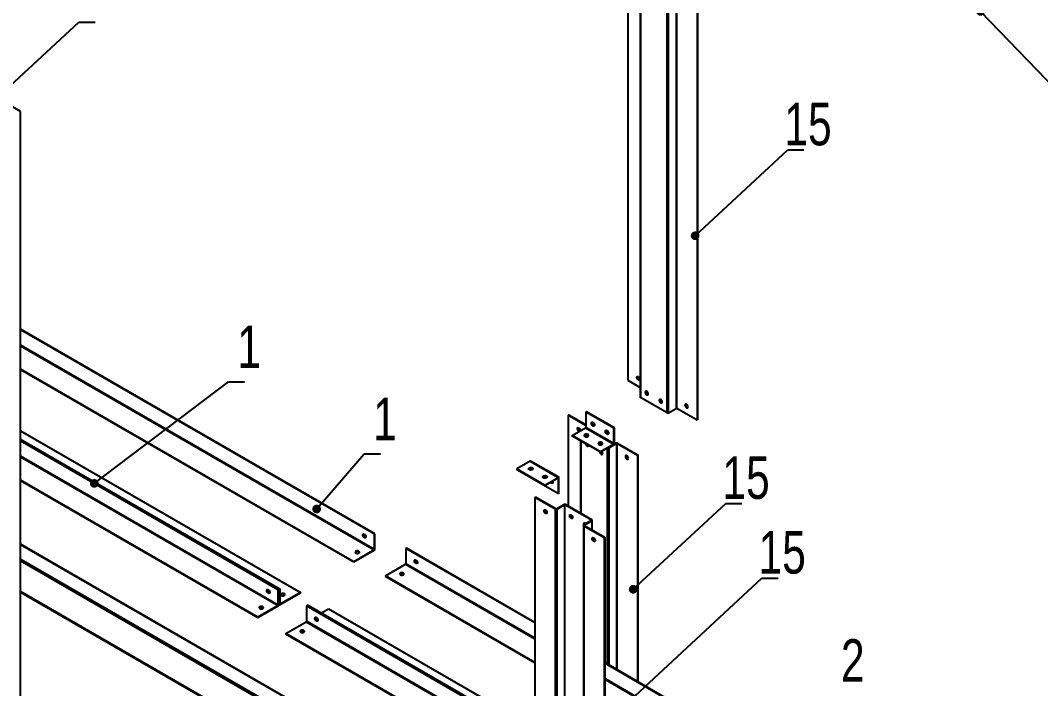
# Model space of a CAD drawing. Header units: millimetres. Extents: x 1982 to 4155, y 618 to 1642.
# Drawn here: x 2082.7 to 2170.7, y 795.1 to 852.7 of the extents above; entities that cross this region are included whole.
import ezdxf

# ---------------------------------------------------------------- set-up
doc = ezdxf.new("R2010")
doc.units = ezdxf.units.MM
doc.styles.add('SLDTEXTSTYLE0', font='TXT', dxfattribs={"width": 0.75})
doc.dimstyles.new('SLDDIMSTYLE0', dxfattribs={"dimscale": 1.5, "dimtxt": 2.116667, "dimasz": 1.5, "dimexe": 0, "dimexo": 0.0625, "dimgap": 0.529167, "dimtad": 1, "dimdec": 0, "dimlfac": 35, "dimrnd": 1e-09, "dimzin": 12, "dimdsep": 46, "dimtxsty": 'SLDTEXTSTYLE0', "dimcen": 0.09, "dimadec": 0, "dimazin": 3, "dimtfac": 1, "dimtdec": 0, "dimtofl": 0, "dimtmove": 0, "dimatfit": 3, "dimfxl": 1, "dimfrac": 2, "dimtolj": 1, "dimtzin": 12, "dimarcsym": 0})

msp = doc.modelspace()

# ---------------------------------------------------------------- linework, layer by layer
at = {"color": 7, "linetype": 'Continuous', "lineweight": 25}
for p, q in [((2135.088, 881.674), (2135.088, 821.674)), ((2136.158, 880.518), (2136.158, 820.222)), ((2136.186, 880.479), (2136.186, 820.183)), ((2138.475, 818.862), (2138.475, 879.158)), ((2138.61, 818.862), (2138.61, 879.158)), ((2139.262, 879.264), (2139.262, 819.239)), ((2139.307, 819.239), (2139.307, 879.239)), ((2141.058, 878.228), (2141.058, 818.228)), ((2141.103, 878.202), (2141.103, 818.254)), ((2082.716, 844.844), (2080.966, 845.855)), ((2082.671, 844.818), (2082.716, 844.844)), ((2082.716, 784.548), (2082.716, 844.844)), ((2113.273, 808.434), (2082.716, 826.074)), ((2113.227, 808.408), (2082.716, 826.021)), ((2113.227, 807.086), (2082.716, 824.7)), ((2082.716, 824.648), (2113.205, 807.048)), ((2111.454, 806.037), (2082.716, 822.627)), ((2111.454, 805.985), (2082.716, 822.575)), ((2135.088, 821.674), (2136.158, 821.057)), ((2136.835, 820.584), (2136.704, 820.508)), ((2138.475, 818.862), (2136.186, 820.183)), ((2129.994, 818.681), (2129.948, 818.655)), ((2131.47, 817.777), (2129.948, 818.655)), ((2129.948, 818.655), (2129.948, 810.822)), ((2131.47, 817.829), (2129.994, 818.681)), ((2131.515, 818.965), (2131.47, 818.939)), ((2133.894, 817.539), (2131.47, 818.939)), ((2131.47, 818.939), (2131.47, 817.617)), ((2133.94, 817.566), (2131.515, 818.965)), ((2138.61, 818.862), (2139.262, 819.239)), ((2141.058, 818.228), (2139.307, 819.239)), ((2130.303, 816.918), (2131.448, 817.579)), ((2131.448, 817.579), (2133.872, 816.179)), ((2133.894, 816.218), (2131.47, 817.617)), ((2133.94, 817.566), (2133.894, 817.539)), ((2133.94, 816.244), (2133.94, 817.566)), ((2141.103, 818.254), (2141.058, 818.228)), ((2082.716, 817.309), (2106.848, 803.378)), ((2132.728, 815.519), (2130.303, 816.918)), ((2130.303, 816.866), (2130.303, 816.918)), ((2132.728, 815.466), (2130.303, 816.866)), ((2131.405, 816.957), (2131.629, 816.828)), ((2131.467, 816.973), (2131.674, 816.854)), ((2133.894, 816.218), (2133.894, 817.539)), ((2082.716, 816.609), (2105.075, 803.702)), ((2082.716, 816.557), (2105.03, 803.675)), ((2104.984, 803.649), (2082.716, 816.504)), ((2104.939, 803.623), (2082.716, 816.452)), ((2131.018, 816.453), (2131.018, 810.205)), ((2131.046, 816.437), (2131.046, 810.189)), ((2132.617, 816.257), (2132.841, 816.128)), ((2132.68, 816.274), (2132.886, 816.155)), ((2133.872, 816.179), (2132.728, 815.519)), ((2133.872, 816.127), (2132.728, 815.466)), ((2133.335, 797.193), (2133.335, 815.817)), ((2134.078, 816.246), (2133.425, 815.869)), ((2133.425, 815.869), (2133.425, 815.869)), ((2133.425, 815.869), (2133.471, 815.843)), ((2134.123, 816.219), (2133.471, 815.843)), ((2133.471, 797.115), (2133.471, 815.843)), ((2133.872, 816.179), (2133.872, 816.127)), ((2133.894, 816.218), (2133.94, 816.244)), ((2134.123, 816.219), (2134.078, 816.246)), ((2134.123, 816.219), (2134.123, 796.739)), ((2134.168, 816.219), (2134.213, 816.246)), ((2134.168, 816.219), (2135.918, 815.209)), ((2134.168, 796.713), (2134.168, 816.219)), ((2134.213, 816.246), (2135.964, 815.235)), ((2104.939, 802.301), (2082.716, 815.13)), ((2082.716, 815.079), (2104.917, 802.263)), ((2132.728, 815.466), (2132.728, 815.519)), ((2135.964, 815.235), (2135.918, 815.209)), ((2135.918, 815.209), (2135.918, 795.702)), ((2135.964, 815.235), (2135.964, 795.676)), ((2126.654, 814.707), (2125.51, 814.046)), ((2125.51, 814.046), (2127.934, 812.646)), ((2125.51, 814.046), (2125.51, 813.993)), ((2126.654, 814.707), (2129.079, 813.307)), ((2126.677, 814.102), (2126.677, 813.938)), ((2129.126, 813.312), (2126.702, 814.711)), ((2125.51, 813.993), (2127.934, 812.594)), ((2126.677, 813.32), (2129.101, 811.92)), ((2126.677, 813.32), (2126.677, 813.32)), ((2127.934, 812.646), (2129.079, 813.307)), ((2127.934, 812.594), (2129.079, 813.255)), ((2129.079, 813.255), (2129.079, 813.307)), ((2129.079, 813.255), (2129.101, 813.242)), ((2129.101, 813.242), (2129.146, 813.268)), ((2129.101, 811.92), (2129.101, 813.242)), ((2129.146, 811.946), (2129.146, 813.268)), ((2103.166, 801.252), (2082.716, 813.058)), ((2103.166, 801.2), (2082.716, 813.005)), ((2127.934, 812.646), (2127.934, 812.594)), ((2127.08, 811.568), (2127.126, 811.595)), ((2127.08, 811.568), (2127.08, 751.273)), ((2128.831, 810.558), (2127.08, 811.568)), ((2128.876, 810.584), (2127.126, 811.595)), ((2129.146, 811.946), (2129.101, 811.92)), ((2128.876, 810.584), (2128.831, 810.558)), ((2128.831, 810.558), (2128.831, 750.262)), ((2128.921, 810.584), (2129.573, 810.961)), ((2128.921, 810.584), (2128.966, 810.558)), ((2128.966, 810.558), (2129.619, 810.935)), ((2128.966, 810.558), (2128.966, 750.262)), ((2129.619, 810.935), (2129.573, 810.961)), ((2129.619, 810.935), (2129.619, 750.639)), ((2129.663, 810.935), (2129.709, 810.961)), ((2131.952, 809.613), (2129.663, 810.935)), ((2129.663, 750.639), (2129.663, 810.935)), ((2131.998, 809.639), (2129.709, 810.961)), ((2131.952, 809.613), (2131.998, 809.639)), ((2131.272, 809.172), (2131.272, 748.876)), ((2131.952, 809.587), (2131.3, 809.211)), ((2131.345, 809.185), (2131.3, 809.211)), ((2131.345, 809.159), (2131.3, 809.133)), ((2131.3, 809.133), (2131.3, 748.837)), ((2131.3, 809.133), (2133.05, 808.122)), ((2131.998, 809.561), (2131.345, 809.185)), ((2131.345, 809.159), (2131.345, 809.185)), ((2131.345, 809.159), (2133.096, 808.148)), ((2131.952, 809.613), (2131.952, 809.587)), ((2131.952, 809.587), (2131.998, 809.561)), ((2131.998, 809.561), (2131.998, 808.782)), ((2132.026, 808.766), (2132.026, 809.6)), ((2113.273, 808.434), (2113.227, 808.408)), ((2113.227, 807.086), (2113.227, 808.408)), ((2113.273, 807.112), (2113.273, 808.434)), ((2133.05, 808.122), (2133.096, 808.148)), ((2133.05, 808.122), (2133.05, 747.826)), ((2133.096, 808.148), (2133.096, 747.853)), ((2114.511, 789.178), (2082.716, 807.533)), ((2114.463, 789.174), (2082.716, 807.5)), ((2113.205, 807.048), (2111.454, 806.037)), ((2113.205, 806.995), (2111.454, 805.985)), ((2113.205, 807.048), (2113.205, 806.995)), ((2113.227, 807.086), (2113.273, 807.112)), ((2115.993, 807.205), (2115.947, 807.179)), ((2115.947, 807.179), (2115.947, 805.857)), ((2127.08, 800.752), (2115.947, 807.179)), ((2127.08, 800.804), (2115.993, 807.205)), ((2082.716, 806.257), (2113.386, 788.552)), ((2113.318, 788.435), (2082.716, 806.101)), ((2111.454, 806.037), (2111.454, 805.985)), ((2114.174, 804.808), (2115.925, 805.819)), ((2115.925, 805.819), (2127.08, 799.379)), ((2127.08, 799.43), (2115.947, 805.857)), ((2127.08, 797.358), (2114.174, 804.808)), ((2114.174, 804.808), (2114.174, 804.756)), ((2127.08, 797.305), (2114.174, 804.756)), ((2104.984, 803.649), (2104.939, 803.623)), ((2104.939, 802.301), (2104.939, 803.623)), ((2104.984, 802.328), (2104.984, 803.649)), ((2105.03, 803.675), (2105.075, 803.702)), ((2105.03, 803.675), (2105.03, 802.354)), ((2105.075, 803.702), (2105.075, 802.38)), ((2113.318, 785.792), (2082.716, 803.458)), ((2082.716, 803.406), (2113.296, 785.753)), ((2106.848, 803.378), (2105.098, 802.367)), ((2106.848, 803.325), (2105.098, 802.315)), ((2106.848, 803.378), (2106.848, 803.325)), ((2104.917, 802.263), (2103.166, 801.252)), ((2104.917, 802.21), (2103.166, 801.2)), ((2104.917, 802.263), (2104.917, 802.21)), ((2104.939, 802.301), (2104.984, 802.328)), ((2104.984, 802.38), (2105.03, 802.354)), ((2104.984, 802.348), (2105.05, 802.31)), ((2105.075, 802.38), (2105.03, 802.354)), ((2105.098, 802.367), (2105.075, 802.38)), ((2105.098, 802.367), (2105.098, 802.315)), ((2107.409, 802.25), (2107.363, 802.223)), ((2127.08, 790.841), (2107.363, 802.223)), ((2107.363, 802.223), (2107.363, 800.902)), ((2127.08, 790.894), (2107.409, 802.25)), ((2107.454, 802.276), (2107.5, 802.302)), ((2107.454, 802.276), (2127.08, 790.946)), ((2107.454, 802.223), (2107.454, 802.276)), ((2107.5, 802.302), (2127.08, 790.999)), ((2108.667, 801.629), (2109.273, 801.978)), ((2109.273, 801.978), (2127.08, 791.698)), ((2103.166, 801.252), (2103.166, 801.2)), ((2105.591, 799.853), (2107.341, 800.863)), ((2107.341, 800.863), (2127.08, 789.468)), ((2127.08, 789.52), (2107.363, 800.902)), ((2127.08, 787.447), (2105.591, 799.853)), ((2105.591, 799.853), (2105.591, 799.8)), ((2127.08, 787.394), (2105.591, 799.8)), ((2170.541, 775.715), (2133.096, 797.332)), ((2170.496, 775.689), (2133.096, 797.279)), ((2170.496, 774.367), (2133.096, 795.958)), ((2133.096, 795.906), (2170.473, 774.329))]:
    msp.add_line(p, q, dxfattribs=at)
at = {"color": 7, "linetype": 'Continuous', "lineweight": 25, "flags": 128}
for points in [[(2135.868, 821.924), (2135.874, 821.964), (2135.89, 821.995), (2135.916, 822.012), (2135.95, 822.015), (2135.987, 822.003), (2136.025, 821.978), (2136.061, 821.941), (2136.091, 821.896), (2136.113, 821.847), (2136.124, 821.798), (2136.124, 821.754), (2136.113, 821.718), (2136.091, 821.694), (2136.061, 821.684), (2136.025, 821.688), (2135.987, 821.707), (2135.95, 821.738), (2135.916, 821.78), (2135.89, 821.827), (2135.874, 821.877), (2135.868, 821.924)], [(2135.931, 822.015), (2135.922, 821.999), (2135.914, 821.961), (2135.917, 821.915), (2135.931, 821.866), (2135.955, 821.817), (2135.986, 821.774), (2136.023, 821.74), (2136.061, 821.718), (2136.098, 821.71), (2136.108, 821.71)], [(2136.724, 820.424), (2136.762, 820.408), (2136.797, 820.408), (2136.825, 820.422), (2136.844, 820.449), (2136.852, 820.487), (2136.85, 820.533), (2136.836, 820.582), (2136.812, 820.631), (2136.78, 820.674), (2136.743, 820.708), (2136.705, 820.731), (2136.668, 820.739), (2136.636, 820.732), (2136.613, 820.711), (2136.598, 820.678), (2136.596, 820.635), (2136.604, 820.587), (2136.623, 820.538), (2136.651, 820.491), (2136.686, 820.452), (2136.724, 820.424)], [(2136.659, 820.738), (2136.658, 820.737), (2136.644, 820.704), (2136.641, 820.662), (2136.65, 820.614), (2136.669, 820.564), (2136.697, 820.518), (2136.732, 820.478), (2136.77, 820.45)], [(2136.77, 820.45), (2136.807, 820.435), (2136.835, 820.433)], [(2137.936, 819.724), (2137.974, 819.709), (2138.009, 819.708), (2138.037, 819.722), (2138.056, 819.749), (2138.065, 819.787), (2138.062, 819.833), (2138.048, 819.883), (2138.024, 819.931), (2137.992, 819.974), (2137.955, 820.009), (2137.917, 820.031), (2137.88, 820.039), (2137.849, 820.032), (2137.825, 820.011), (2137.811, 819.978), (2137.808, 819.936), (2137.816, 819.888), (2137.836, 819.838), (2137.864, 819.792), (2137.898, 819.752), (2137.936, 819.724)], [(2137.871, 820.039), (2137.87, 820.038), (2137.856, 820.004), (2137.853, 819.962), (2137.862, 819.914), (2137.881, 819.864), (2137.909, 819.818), (2137.944, 819.779), (2137.982, 819.75)], [(2137.982, 819.75), (2138.02, 819.735), (2138.047, 819.733)], [(2140.277, 819.378), (2140.272, 819.426), (2140.255, 819.475), (2140.229, 819.523), (2140.196, 819.564), (2140.158, 819.596), (2140.12, 819.614), (2140.084, 819.619), (2140.054, 819.608), (2140.032, 819.584), (2140.021, 819.548), (2140.021, 819.504), (2140.032, 819.455), (2140.054, 819.406), (2140.084, 819.361), (2140.12, 819.324), (2140.158, 819.299), (2140.196, 819.287), (2140.229, 819.29), (2140.255, 819.308), (2140.272, 819.338), (2140.277, 819.378)], [(2140.083, 819.619), (2140.074, 819.603), (2140.065, 819.564), (2140.068, 819.518), (2140.082, 819.469), (2140.106, 819.421), (2140.138, 819.377), (2140.175, 819.343), (2140.213, 819.321), (2140.25, 819.313), (2140.259, 819.313)], [(2130.729, 817.505), (2130.734, 817.545), (2130.751, 817.576), (2130.777, 817.593), (2130.81, 817.596), (2130.848, 817.584), (2130.886, 817.559), (2130.922, 817.522), (2130.952, 817.477), (2130.974, 817.428), (2130.985, 817.379), (2130.985, 817.335), (2130.978, 817.307)], [(2130.792, 817.596), (2130.791, 817.595), (2130.777, 817.562), (2130.775, 817.52), (2130.783, 817.472), (2130.802, 817.422), (2130.83, 817.376), (2130.865, 817.336), (2130.903, 817.308)], [(2131.94, 817.968), (2131.945, 818.009), (2131.961, 818.041), (2131.987, 818.06), (2132.019, 818.065), (2132.057, 818.056), (2132.095, 818.034), (2132.133, 818), (2132.165, 817.957), (2132.191, 817.908), (2132.207, 817.858), (2132.212, 817.81), (2132.207, 817.769), (2132.191, 817.738), (2132.165, 817.719), (2132.133, 817.713), (2132.095, 817.722), (2132.057, 817.745), (2132.019, 817.779), (2131.987, 817.822), (2131.961, 817.87), (2131.945, 817.92), (2131.94, 817.968)], [(2132.005, 818.065), (2131.991, 818.035), (2131.985, 817.994), (2131.991, 817.947), (2132.007, 817.897), (2132.032, 817.848), (2132.065, 817.805), (2132.102, 817.771), (2132.141, 817.748), (2132.178, 817.74), (2132.193, 817.74)], [(2130.903, 817.308), (2130.941, 817.293), (2130.949, 817.291)], [(2131.379, 816.839), (2131.423, 816.82), (2131.474, 816.809), (2131.529, 816.807), (2131.583, 816.814), (2131.631, 816.829), (2131.67, 816.851), (2131.696, 816.879), (2131.708, 816.91), (2131.704, 816.942), (2131.685, 816.972), (2131.652, 816.997), (2131.608, 817.016), (2131.556, 817.027), (2131.502, 817.029), (2131.448, 817.022), (2131.4, 817.007), (2131.361, 816.985), (2131.335, 816.957), (2131.323, 816.926), (2131.327, 816.895), (2131.346, 816.865), (2131.379, 816.839)], [(2131.703, 816.892), (2131.685, 816.919), (2131.652, 816.944), (2131.608, 816.963), (2131.556, 816.974), (2131.502, 816.977), (2131.448, 816.97), (2131.4, 816.955), (2131.361, 816.932), (2131.335, 816.905), (2131.328, 816.892)], [(2133.152, 817.268), (2133.157, 817.309), (2133.174, 817.341), (2133.199, 817.36), (2133.232, 817.365), (2133.269, 817.357), (2133.308, 817.334), (2133.345, 817.3), (2133.378, 817.257), (2133.403, 817.208), (2133.419, 817.158), (2133.425, 817.111), (2133.419, 817.07), (2133.403, 817.038), (2133.378, 817.019), (2133.345, 817.013), (2133.308, 817.022), (2133.269, 817.045), (2133.232, 817.079), (2133.199, 817.122), (2133.174, 817.171), (2133.157, 817.221), (2133.152, 817.268)], [(2133.217, 817.365), (2133.203, 817.336), (2133.197, 817.294), (2133.203, 817.247), (2133.219, 817.197), (2133.244, 817.148), (2133.277, 817.105), (2133.314, 817.071), (2133.353, 817.049), (2133.39, 817.04), (2133.405, 817.04)], [(2131.63, 816.031), (2131.668, 816.016), (2131.696, 816.014)], [(2132.591, 816.14), (2132.635, 816.121), (2132.687, 816.11), (2132.741, 816.107), (2132.795, 816.114), (2132.843, 816.129), (2132.882, 816.152), (2132.908, 816.179), (2132.92, 816.21), (2132.916, 816.242), (2132.897, 816.272), (2132.864, 816.297), (2132.82, 816.316), (2132.769, 816.327), (2132.714, 816.329), (2132.66, 816.323), (2132.612, 816.308), (2132.573, 816.285), (2132.547, 816.257), (2132.535, 816.226), (2132.539, 816.195), (2132.558, 816.165), (2132.591, 816.14)], [(2132.915, 816.192), (2132.897, 816.219), (2132.864, 816.245), (2132.82, 816.264), (2132.769, 816.275), (2132.714, 816.277), (2132.66, 816.27), (2132.612, 816.255), (2132.573, 816.233), (2132.547, 816.205), (2132.54, 816.192)], [(2132.797, 815.305), (2132.835, 815.29), (2132.87, 815.289), (2132.898, 815.303), (2132.917, 815.33), (2132.925, 815.368), (2132.923, 815.414), (2132.909, 815.464), (2132.885, 815.512), (2132.862, 815.544)], [(2132.842, 815.331), (2132.88, 815.316), (2132.908, 815.314)], [(2135.138, 814.959), (2135.132, 815.006), (2135.116, 815.056), (2135.09, 815.104), (2135.056, 815.145), (2135.019, 815.176), (2134.981, 815.195), (2134.945, 815.2), (2134.915, 815.189), (2134.893, 815.165), (2134.882, 815.129), (2134.882, 815.085), (2134.893, 815.036), (2134.915, 814.987), (2134.945, 814.942), (2134.981, 814.905), (2135.019, 814.88), (2135.056, 814.868), (2135.09, 814.871), (2135.116, 814.888), (2135.132, 814.919), (2135.138, 814.959)], [(2134.944, 815.2), (2134.943, 815.199), (2134.929, 815.166), (2134.926, 815.123), (2134.935, 815.075), (2134.954, 815.025), (2134.982, 814.979), (2135.017, 814.94), (2135.055, 814.911)], [(2135.055, 814.911), (2135.093, 814.896), (2135.12, 814.894)], [(2126.586, 813.967), (2126.553, 813.993), (2126.534, 814.022), (2126.53, 814.054), (2126.541, 814.085), (2126.568, 814.113), (2126.606, 814.135), (2126.655, 814.15), (2126.708, 814.157), (2126.763, 814.155), (2126.814, 814.144), (2126.858, 814.125), (2126.891, 814.099), (2126.91, 814.07), (2126.914, 814.038), (2126.903, 814.007), (2126.876, 813.979), (2126.838, 813.957), (2126.789, 813.942), (2126.736, 813.935), (2126.681, 813.937), (2126.63, 813.948), (2126.586, 813.967)], [(2126.535, 814.02), (2126.541, 814.032), (2126.568, 814.06), (2126.606, 814.083), (2126.655, 814.098), (2126.708, 814.105), (2126.763, 814.102), (2126.814, 814.091), (2126.858, 814.072), (2126.891, 814.047), (2126.909, 814.02)], [(2127.798, 813.267), (2127.765, 813.293), (2127.746, 813.323), (2127.742, 813.354), (2127.753, 813.385), (2127.78, 813.413), (2127.819, 813.435), (2127.867, 813.451), (2127.92, 813.457), (2127.975, 813.455), (2128.027, 813.444), (2128.071, 813.425), (2128.103, 813.4), (2128.123, 813.37), (2128.127, 813.338), (2128.115, 813.307), (2128.089, 813.279), (2128.05, 813.257), (2128.002, 813.242), (2127.948, 813.235), (2127.893, 813.237), (2127.842, 813.248), (2127.798, 813.267)], [(2127.747, 813.32), (2127.753, 813.333), (2127.78, 813.36), (2127.819, 813.383), (2127.867, 813.398), (2127.92, 813.405), (2127.975, 813.402), (2128.027, 813.391), (2128.071, 813.372), (2128.103, 813.347), (2128.122, 813.32)], [(2128.631, 812.891), (2128.626, 812.85), (2128.61, 812.819), (2128.584, 812.799), (2128.551, 812.794), (2128.514, 812.803), (2128.475, 812.825), (2128.438, 812.859), (2128.424, 812.877)], [(2128.611, 812.985), (2128.626, 812.939), (2128.631, 812.891)], [(2127.989, 810.195), (2127.951, 810.224), (2127.917, 810.263), (2127.889, 810.309), (2127.87, 810.359), (2127.861, 810.407), (2127.864, 810.449), (2127.878, 810.483), (2127.902, 810.503), (2127.934, 810.51), (2127.97, 810.502), (2128.009, 810.48), (2128.045, 810.445), (2128.077, 810.402), (2128.101, 810.354), (2128.115, 810.304), (2128.118, 810.258), (2128.109, 810.22), (2128.09, 810.193), (2128.062, 810.179), (2128.027, 810.18), (2127.989, 810.195)], [(2127.906, 810.444), (2127.912, 810.485), (2127.924, 810.51)], [(2128.1, 810.204), (2128.099, 810.204), (2128.064, 810.208), (2128.025, 810.227), (2127.988, 810.259), (2127.955, 810.3), (2127.928, 810.348), (2127.912, 810.397), (2127.906, 810.444)], [(2130.202, 809.775), (2130.164, 809.804), (2130.129, 809.843), (2130.101, 809.889), (2130.082, 809.939), (2130.073, 809.987), (2130.076, 810.029), (2130.09, 810.063), (2130.114, 810.083), (2130.146, 810.09), (2130.182, 810.082), (2130.221, 810.06), (2130.258, 810.026), (2130.289, 809.982), (2130.313, 809.934), (2130.327, 809.884), (2130.33, 809.839), (2130.322, 809.8), (2130.302, 809.773), (2130.274, 809.759), (2130.24, 809.76), (2130.202, 809.775)], [(2130.247, 809.801), (2130.209, 809.83), (2130.175, 809.869), (2130.146, 809.916), (2130.127, 809.965), (2130.119, 810.013), (2130.122, 810.056), (2130.136, 810.089), (2130.136, 810.09)], [(2130.313, 809.784), (2130.285, 809.786), (2130.247, 809.801)], [(2131.303, 809.213), (2131.294, 809.239), (2131.285, 809.287), (2131.288, 809.33), (2131.302, 809.363), (2131.326, 809.384), (2131.358, 809.39), (2131.395, 809.382), (2131.433, 809.36), (2131.47, 809.326), (2131.479, 809.314)], [(2112.364, 808.408), (2112.402, 808.379), (2112.436, 808.34), (2112.464, 808.294), (2112.484, 808.244), (2112.492, 808.196), (2112.489, 808.153), (2112.475, 808.12), (2112.451, 808.099), (2112.42, 808.093), (2112.383, 808.101), (2112.344, 808.123), (2112.308, 808.157), (2112.276, 808.2), (2112.252, 808.249), (2112.238, 808.298), (2112.235, 808.344), (2112.244, 808.382), (2112.263, 808.41), (2112.291, 808.424), (2112.326, 808.423), (2112.364, 808.408)], [(2112.475, 808.119), (2112.465, 808.119), (2112.428, 808.127), (2112.39, 808.149), (2112.353, 808.183), (2112.321, 808.227), (2112.298, 808.275), (2112.284, 808.325), (2112.281, 808.37), (2112.289, 808.409), (2112.298, 808.425)], [(2132.141, 807.798), (2132.103, 807.827), (2132.069, 807.866), (2132.04, 807.912), (2132.021, 807.962), (2132.013, 808.01), (2132.016, 808.053), (2132.03, 808.086), (2132.054, 808.107), (2132.085, 808.113), (2132.122, 808.105), (2132.16, 808.083), (2132.197, 808.049), (2132.229, 808.005), (2132.253, 807.957), (2132.267, 807.908), (2132.27, 807.862), (2132.261, 807.823), (2132.242, 807.796), (2132.214, 807.782), (2132.179, 807.783), (2132.141, 807.798)], [(2132.076, 808.113), (2132.071, 808.105), (2132.059, 808.069), (2132.059, 808.025), (2132.071, 807.976), (2132.092, 807.927), (2132.122, 807.882), (2132.158, 807.845), (2132.196, 807.819), (2132.234, 807.808), (2132.252, 807.807)], [(2111.886, 806.785), (2111.919, 806.81), (2111.937, 806.84), (2111.939, 806.871), (2111.924, 806.901), (2111.896, 806.928), (2111.854, 806.948), (2111.805, 806.961), (2111.751, 806.964), (2111.697, 806.958), (2111.649, 806.944), (2111.611, 806.922), (2111.586, 806.894), (2111.576, 806.863), (2111.582, 806.832), (2111.603, 806.803), (2111.639, 806.78), (2111.685, 806.763), (2111.737, 806.755), (2111.791, 806.756), (2111.843, 806.766), (2111.886, 806.785)], [(2111.934, 806.833), (2111.924, 806.849), (2111.896, 806.875), (2111.854, 806.896), (2111.805, 806.908), (2111.751, 806.912), (2111.697, 806.906), (2111.649, 806.891), (2111.611, 806.869), (2111.586, 806.841), (2111.581, 806.833)], [(2116.811, 806.182), (2116.849, 806.153), (2116.883, 806.114), (2116.912, 806.067), (2116.931, 806.018), (2116.939, 805.97), (2116.937, 805.927), (2116.922, 805.894), (2116.899, 805.873), (2116.867, 805.867), (2116.83, 805.875), (2116.792, 805.897), (2116.755, 805.931), (2116.723, 805.974), (2116.699, 806.023), (2116.685, 806.072), (2116.683, 806.118), (2116.691, 806.156), (2116.71, 806.184), (2116.738, 806.198), (2116.773, 806.197), (2116.811, 806.182)], [(2116.922, 805.893), (2116.912, 805.893), (2116.876, 805.901), (2116.837, 805.923), (2116.801, 805.957), (2116.769, 806.001), (2116.745, 806.049), (2116.731, 806.098), (2116.728, 806.144), (2116.737, 806.183), (2116.745, 806.199)], [(2115.728, 804.909), (2115.76, 804.934), (2115.778, 804.963), (2115.78, 804.995), (2115.766, 805.025), (2115.737, 805.052), (2115.696, 805.072), (2115.646, 805.085), (2115.592, 805.088), (2115.539, 805.082), (2115.491, 805.068), (2115.452, 805.045), (2115.427, 805.018), (2115.417, 804.987), (2115.423, 804.956), (2115.445, 804.927), (2115.48, 804.903), (2115.526, 804.887), (2115.578, 804.879), (2115.633, 804.88), (2115.684, 804.89), (2115.728, 804.909)], [(2115.775, 804.957), (2115.766, 804.973), (2115.737, 804.999), (2115.696, 805.02), (2115.646, 805.032), (2115.592, 805.036), (2115.539, 805.03), (2115.491, 805.015), (2115.452, 804.993), (2115.427, 804.965), (2115.422, 804.957)], [(2104.075, 803.623), (2104.113, 803.594), (2104.148, 803.555), (2104.176, 803.509), (2104.195, 803.459), (2104.204, 803.411), (2104.201, 803.369), (2104.187, 803.335), (2104.163, 803.315), (2104.131, 803.308), (2104.095, 803.316), (2104.056, 803.338), (2104.019, 803.372), (2103.988, 803.416), (2103.964, 803.464), (2103.95, 803.514), (2103.947, 803.559), (2103.955, 803.598), (2103.975, 803.625), (2104.003, 803.639), (2104.037, 803.638), (2104.075, 803.623)], [(2104.186, 803.335), (2104.177, 803.334), (2104.14, 803.342), (2104.102, 803.364), (2104.065, 803.399), (2104.033, 803.442), (2104.009, 803.49), (2103.995, 803.54), (2103.992, 803.586), (2104.001, 803.624), (2104.01, 803.64)], [(2105.204, 803.277), (2105.172, 803.252), (2105.154, 803.222), (2105.152, 803.191), (2105.166, 803.161), (2105.195, 803.134), (2105.236, 803.114), (2105.286, 803.101), (2105.34, 803.098), (2105.393, 803.104), (2105.441, 803.118), (2105.48, 803.14), (2105.505, 803.168), (2105.515, 803.199), (2105.509, 803.23), (2105.487, 803.259), (2105.452, 803.283), (2105.406, 803.299), (2105.353, 803.307), (2105.299, 803.306), (2105.248, 803.296), (2105.204, 803.277)], [(2105.204, 803.225), (2105.172, 803.2), (2105.157, 803.177)], [(2105.509, 803.177), (2105.509, 803.178), (2105.487, 803.206), (2105.452, 803.23), (2105.406, 803.247), (2105.353, 803.255), (2105.299, 803.254), (2105.248, 803.243), (2105.204, 803.225)], [(2103.598, 802), (2103.63, 802.025), (2103.648, 802.055), (2103.65, 802.086), (2103.636, 802.117), (2103.607, 802.143), (2103.566, 802.164), (2103.516, 802.176), (2103.462, 802.18), (2103.409, 802.174), (2103.361, 802.159), (2103.323, 802.137), (2103.297, 802.109), (2103.287, 802.078), (2103.293, 802.047), (2103.315, 802.019), (2103.35, 801.995), (2103.396, 801.978), (2103.449, 801.97), (2103.503, 801.971), (2103.554, 801.982), (2103.598, 802)], [(2103.646, 802.048), (2103.636, 802.064), (2103.607, 802.091), (2103.566, 802.111), (2103.516, 802.124), (2103.462, 802.127), (2103.409, 802.121), (2103.361, 802.107), (2103.323, 802.084), (2103.297, 802.057), (2103.293, 802.048)], [(2108.227, 801.226), (2108.265, 801.198), (2108.3, 801.158), (2108.328, 801.112), (2108.347, 801.063), (2108.355, 801.014), (2108.353, 800.972), (2108.339, 800.939), (2108.315, 800.918), (2108.283, 800.911), (2108.246, 800.919), (2108.208, 800.941), (2108.171, 800.976), (2108.139, 801.019), (2108.116, 801.067), (2108.101, 801.117), (2108.099, 801.163), (2108.107, 801.201), (2108.126, 801.228), (2108.155, 801.242), (2108.189, 801.241), (2108.227, 801.226)], [(2108.338, 800.938), (2108.328, 800.937), (2108.292, 800.946), (2108.253, 800.968), (2108.217, 801.002), (2108.185, 801.045), (2108.161, 801.094), (2108.147, 801.143), (2108.144, 801.189), (2108.153, 801.227), (2108.162, 801.243)], [(2107.144, 799.953), (2107.176, 799.979), (2107.194, 800.008), (2107.196, 800.039), (2107.182, 800.07), (2107.153, 800.096), (2107.112, 800.117), (2107.062, 800.129), (2107.008, 800.133), (2106.955, 800.127), (2106.907, 800.112), (2106.868, 800.09), (2106.843, 800.062), (2106.833, 800.032), (2106.839, 800), (2106.861, 799.972), (2106.896, 799.948), (2106.942, 799.931), (2106.994, 799.923), (2107.049, 799.924), (2107.1, 799.935), (2107.144, 799.953)], [(2107.191, 800.001), (2107.182, 800.017), (2107.153, 800.044), (2107.112, 800.064), (2107.062, 800.077), (2107.008, 800.08), (2106.955, 800.074), (2106.907, 800.06), (2106.868, 800.038), (2106.843, 800.01), (2106.838, 800.001)]]:
    msp.add_lwpolyline(points, dxfattribs=at)
at = {"color": 7, "linetype": 'Continuous', "lineweight": 25}
for centre, radius, start, end in [((2136.206, 820.227), 0.0482, 185.69522, 245.62757), ((2138.542, 818.993), 0.147, 242.609, 297.391), ((2139.285, 819.196), 0.0485, 62.61523, 117.39013), ((2131.422, 817.62), 0.0485, 302.60296, 357.39704), ((2130.982, 817.506), 0.254, 180.28755, 251.99586), ((2131.737, 816.242), 0.282, 188.82615, 237.32999), ((2131.783, 816.267), 0.281, 201.91129, 237.20569), ((2131.635, 816.064), 0.0774, 229.73836, 351.94587), ((2133.403, 815.975), 0.149, 253.86223, 297.30415), ((2133.793, 816.251), 0.147, 302.60399, 357.39601), ((2133.846, 816.22), 0.0485, 302.60296, 357.39704), ((2134.146, 816.115), 0.147, 62.60921, 117.39079), ((2134.146, 816.176), 0.0485, 62.60667, 117.39333), ((2132.949, 815.542), 0.282, 188.82615, 237.32999), ((2132.995, 815.568), 0.282, 200.71543, 237.18331), ((2126.682, 814.667), 0.0482, 65.69017, 125.61941), ((2129.105, 813.275), 0.0419, 350.79087, 129.19838), ((2129.087, 813.244), 0.0138, 350.78643, 129.20282), ((2128.616, 812.992), 0.172, 211.4744, 268.49816), ((2128.899, 810.689), 0.147, 242.60867, 297.39133), ((2128.899, 810.627), 0.0485, 242.60836, 297.38629), ((2129.641, 810.83), 0.147, 62.60867, 117.39133), ((2129.641, 810.891), 0.0485, 62.60346, 117.39119), ((2131.983, 809.6), 0.0419, 290.78586, 69.21414), ((2131.315, 809.172), 0.0419, 110.78132, 249.21868), ((2131.486, 809.314), 0.157, 151.21926, 208.74786), ((2131.35, 809.172), 0.0138, 110.78438, 249.23168), ((2131.947, 809.6), 0.0138, 290.81722, 69.19884), ((2113.126, 807.119), 0.147, 302.60399, 357.39601), ((2113.179, 807.088), 0.0485, 302.60456, 357.39276), ((2115.899, 805.859), 0.0485, 302.60244, 357.39756), ((2104.292, 803.599), 0.253, 171.41964, 248.57487), ((2104.36, 803.639), 0.278, 184.2488, 235.74502), ((2104.837, 802.334), 0.147, 302.60501, 357.39499), ((2104.891, 802.304), 0.0485, 302.60493, 357.39507), ((2105.071, 802.347), 0.0419, 170.78466, 309.20459), ((2105.089, 802.378), 0.0138, 170.7861, 309.20314), ((2107.315, 800.904), 0.0485, 302.60493, 357.39507), ((2108.444, 801.203), 0.253, 171.41964, 248.57487), ((2108.512, 801.242), 0.278, 184.2488, 235.74502)]:
    msp.add_arc(centre, radius, start, end, dxfattribs=at)

# ---------------------------------------------------------------- texts
at = {"style": 'SLDTEXTSTYLE0', "width": 0.75}
for s, height, p in [('15', 3.6648, (2148.591, 841.931)), ('1', 3.665, (2101.408, 822.725)), ('1', 3.665, (2113.118, 816.503)), ('15', 3.6648, (2143.244, 811.453)), ('15', 3.6648, (2146.361, 805.013)), ('2', 3.665, (2153.473, 795.689))]:
    msp.add_text(s, height=height, dxfattribs=at).set_placement(p)

# ---------------------------------------------------------------- leaders
for points in [[(2165.515, 853.478), (2175.287, 843.327), (2176.686, 843.327)], [(2079.752, 845.154), (2087.738, 852.556), (2089.137, 852.556)], [(2140.898, 834.135), (2148.884, 841.538), (2150.282, 841.538)], [(2089.064, 812.787), (2100.64, 821.553), (2102.038, 821.553)], [(2108.247, 810.577), (2112.35, 815.331), (2113.748, 815.331)], [(2135.551, 803.657), (2143.536, 811.06), (2144.935, 811.06)], [(2131.272, 790.361), (2146.653, 804.62), (2148.052, 804.62)]]:
    msp.add_leader(points, dimstyle='SLDDIMSTYLE0', override={"dimasz": 0.5, "dimldrblk": 'DOT'})

doc.saveas('drawing.dxf')
